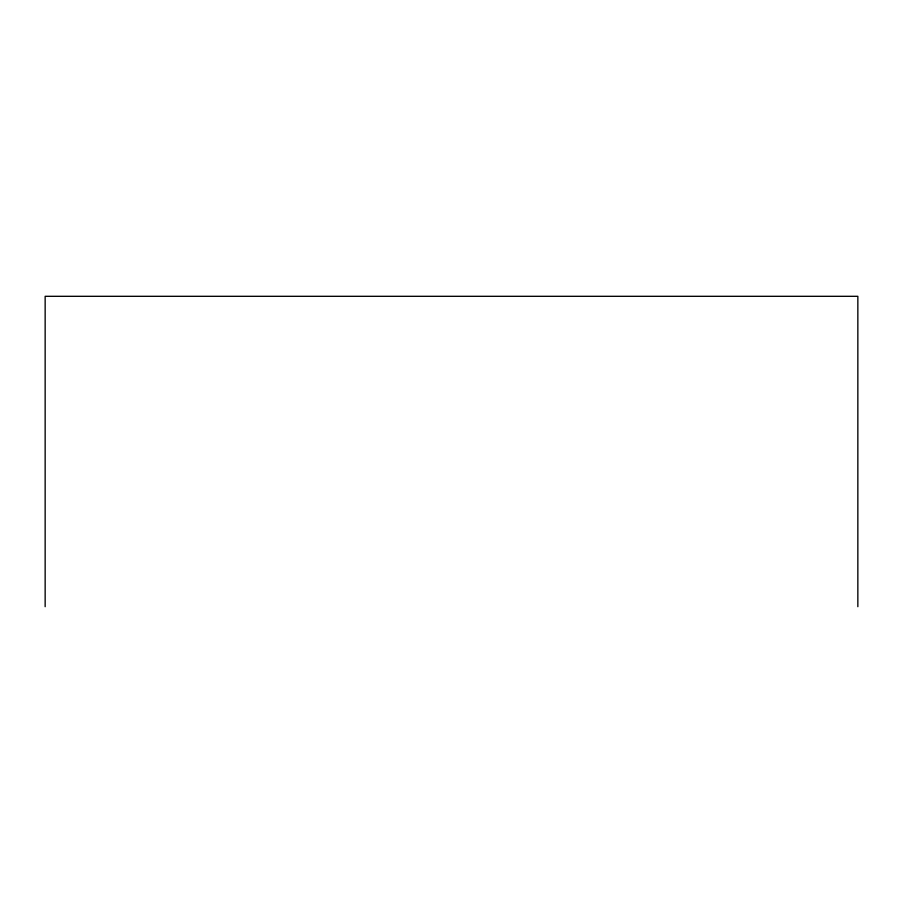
<?xml version="1.0" encoding="UTF-8"?>
<svg xmlns="http://www.w3.org/2000/svg" width="903" height="903" viewBox="0 0 903 903"><rect width="100%" height="100%" fill="white"/><g stroke="black" fill="none" stroke-linecap="round" stroke-linejoin="round"><path stroke-width="1.35" d="M857.85 606.692L857.85 296.308L45.15 296.308L45.15 606.692"/></g></svg>
